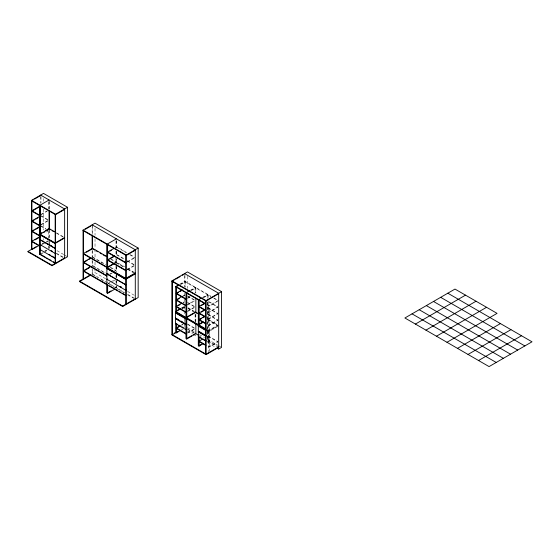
<?xml version="1.0" encoding="UTF-8"?>
<svg xmlns="http://www.w3.org/2000/svg" width="560" height="560" viewBox="0 0 560 560"><rect width="100%" height="100%" fill="white"/><g stroke="black" fill="none" stroke-linecap="round" stroke-linejoin="round"><path stroke-width="0.42" stroke-dasharray="2.8 2.1" d="M41.09 214.305L47.152 210.805M41.09 214.746L47.152 211.246M41.09 224.462L48.664 220.087M41.09 224.903L48.664 220.528M46.396 231.994L47.908 231.119M42.07 243.719L43.512 242.886M41.846 244.342L43.365 243.467M46.396 241.717L47.908 240.842M42.602 244.342L45.633 242.592M46.396 242.158L48.664 240.842M44.877 250.943L46.396 250.068M39.956 254.219L42.224 252.91M45.255 251.16L46.774 250.285M41.846 253.568L43.365 252.693M44.121 252.252L47.152 250.502M115.206 247.667L116.725 246.799L126.574 252.483M105.623 278.747L95.025 272.629L92.141 274.295L92.141 268.653M114.45 262.689L115.969 261.814L111.426 259.196M114.45 263.123L116.347 262.031L124.677 266.84M114.891 263.312L116.725 262.248L116.725 258.748M127.33 261.667L134.148 257.733M127.33 262.108L134.148 258.167M109.907 273.938L111.419 273.063M109.907 274.379L112.182 273.063M127.33 269.395L134.148 265.461M127.33 269.829L134.148 265.895M108.388 283.395L109.907 282.52M110.663 282.079L114.45 279.895M108.388 283.829L109.907 282.954M112.938 281.204L115.206 279.895M114.45 288.484L115.969 287.609L115.969 285.88M179.648 284.284L184.954 281.218L210.938 296.226M180.404 284.284L184.954 281.659L210.938 296.66M180.782 284.501L185.332 281.876L185.332 287.084M190.169 290.353L195.475 287.294L195.475 292.936M190.925 290.353L195.475 287.735M191.303 290.577L195.853 287.952L195.853 293.16M183.057 295.869L184.569 294.994M183.057 296.31L184.569 295.435M187.516 298.011L190.547 296.261M187.516 298.445L190.547 296.695M183.057 302.435L184.569 301.56M183.057 302.869L184.569 301.994M181.16 308.147L184.219 306.376M186.004 305.445L194.334 300.636M182.035 308.077L184.954 306.397M187.516 305.011L194.334 301.07M181.923 308.581L184.954 306.831M182.301 308.798L184.569 307.489M202.104 297.682L207.781 294.399L207.781 298.312M203.238 297.465L207.781 294.84M203.616 297.682L208.166 295.057L208.166 300.265M187.516 311.136L194.334 307.195M187.516 311.57L194.334 307.636M217.546 301.35L209.216 306.166L206.962 304.864M181.545 324.884L183.057 324.009M181.545 325.325L183.057 324.45M181.545 329.847L183.057 328.972M187.516 332.71L194.334 328.776M187.516 333.151L194.334 329.21M213.885 297.927L218.309 300.475L208.838 305.942L208.838 330.246L217.931 324.996M207.333 329.812L208.838 330.68L218.309 325.213L207.403 318.92L207.403 301.567M208.838 331.121L217.931 325.871M217.581 326.508L208.838 331.555L207.333 330.687M208.754 332.164L209.132 331.947L209.132 337.295L208.754 337.512L208.754 332.164L207.263 331.303M207.263 337.064L209.132 337.708L209.132 342.566L207.263 341.922M213.794 298.312L218.309 300.916M130.361 254.667L134.148 256.858M116.725 247.233L126.574 252.917M129.605 254.667L134.904 257.733M208.166 301.616L217.931 307.258L208.838 312.508L207.333 311.64M206.962 304.423L209.216 305.725L209.216 330.463L208.838 330.246M116.725 254.52L124.299 258.895M127.33 260.645L134.148 264.586M116.725 254.961L124.299 259.336M127.33 261.086L134.904 265.461M187.586 295.862L194.341 299.761M208.166 307.741L217.931 313.383L208.838 318.626L207.333 317.765M187.586 296.296L194.341 300.202M208.166 308.182L217.931 313.817L208.838 319.067L207.333 318.199M207.333 311.199L208.838 312.067L217.931 306.817L208.166 301.182L208.166 319.361M41.006 215.67L47.971 219.688M41.006 216.104L47.971 220.122M187.586 302.421L194.341 306.327M208.166 314.307L217.931 319.942L208.838 325.192L207.333 324.324M187.586 302.862L194.341 306.761M208.166 314.741L217.931 320.376L208.838 325.626L207.333 324.758M127.708 268.59L135.289 272.965M110.67 259.196L115.969 262.248M116.347 262.472L124.677 267.281M127.708 269.031L134.526 272.965M116.347 262.906L124.677 267.715M127.708 269.465L133.014 272.531M187.957 307.692L194.719 311.598M187.957 308.133L193.97 311.598M207.781 319.578L217.553 325.22M187.957 308.567L193.221 311.605M218.309 326.088L207.403 319.795L207.403 340.403L218.687 346.913M56.469 232.799L63.154 236.656M56.469 233.24L64.638 237.951M41.006 225.827L45.878 228.641M41.006 226.261L45.878 229.075M92.526 256.907L105.378 264.327M110.67 267.386L115.969 270.438M92.526 257.341L105.378 264.768M109.914 267.386L115.969 270.879M207.333 330.253L209.216 331.338L209.216 351.085M206.892 330.652L209.132 331.947M92.526 265.482L105.378 272.902M93.282 266.357L105.378 273.343M187.586 324.002L194.341 327.901M208.166 335.881L217.931 341.523L208.838 346.766L207.333 345.905M187.586 324.436L194.341 328.342M208.166 336.322L217.931 341.957L208.838 347.207L207.333 346.339M206.892 336L209.132 337.295M206.892 336.413L209.132 337.708M57.015 250.684L63.77 254.583M64.519 255.017L66.773 256.319M127.575 291.417L134.386 295.351M187.453 327.691L194.873 331.975M199.318 334.544L204.512 337.54M207.48 339.255L217.861 345.247M218.603 345.674L220.829 346.962M56.385 253.211L63.14 257.11M92.141 273.854L105.77 281.722M106.526 282.156L124.691 292.649M127.715 294.392L134.526 298.326M184.569 327.222L184.954 327.439M187.537 328.93L194.957 333.214M199.402 335.783L200.886 336.637M56.385 253.652L63.14 257.551M92.904 274.729L97.44 277.354M101.227 279.538L105.77 282.163M108.794 283.906L123.935 292.649M127.715 294.833L133.77 298.326M187.537 329.371L194.215 333.221M207.564 340.928L217.203 346.493M206.892 341.271L209.132 342.566M187.537 331.072L192.731 334.068M193.473 334.495L197.176 336.637M207.564 342.629L215.719 347.34M208.838 330.68L208.838 351.729M208.754 337.925L208.754 342.783M208.166 320.236L208.166 340.837M207.781 301.784L207.781 340.62M207.403 294.623L207.403 298.095M195.853 313.985L195.853 321.713M195.475 314.622L195.475 322.35M195.097 287.511L195.097 292.719M195.097 314.405L195.097 321.272M187.453 276.283L187.453 288.484M184.954 275.114L184.954 287.322M184.569 275.772L184.569 286.657M184.569 293.209L184.569 303.219M184.569 306.292L184.569 310.184M184.569 311.059L184.569 315.882M184.569 318.899L184.569 327.656M116.725 240.38L116.725 247.38M116.725 250.88L116.725 255.255M116.725 266.56L116.725 271.719M116.725 275.156L116.725 279.454M116.725 280.315L116.725 285.467M116.725 286.328L116.725 288.05M116.347 241.017L116.347 248.038M116.347 251.419L116.347 255.906M116.347 259.224L116.347 263.557M116.347 266.343L116.347 271.502M116.347 274.827L116.347 280.028M116.347 280.896L116.347 287.826M115.969 240.8L115.969 247.737M115.969 251.202L115.969 254.674M115.969 258.139L115.969 265.076M115.969 265.937L115.969 271.138M115.969 275.478L115.969 277.207M115.969 280.679L115.969 282.408M95.025 228.361L95.025 235.305M95.025 238.777L95.025 248.325M95.025 249.193L95.025 258.741M95.025 262.213L95.025 267.421M95.025 268.289L95.025 272.629M92.526 226.401L92.526 234.199M92.526 250.67L92.526 257.607M92.526 261.072L92.526 266.273M92.526 269.738L92.526 274.078M92.141 224.819L92.141 233.982M92.141 250.453L92.141 256.935M92.141 259.987L92.141 267.792M49.42 201.502L49.42 209.16M49.42 230.041L49.42 237.874M49.42 241.36L49.42 245.707M49.42 246.582L49.42 248.325M49.042 201.285L49.042 209.097M49.042 229.901L49.042 237.706M49.042 241.136L49.042 248.108M48.664 201.943L48.664 208.88M48.664 231.42L48.664 238.35M48.664 246.155L48.664 248.752M43.512 198.618L43.512 201.222M43.512 209.034L43.512 229.866M43.512 238.546L43.512 240.282M41.006 196.658L41.006 202.727M40.628 196.441L40.628 203.371"/><path stroke-width="0.84" d="M38.731 245.644L31.913 249.578L31.535 249.361L31.535 200.382L43.512 193.41L67.522 207.277L67.522 256.753L52.01 265.706L28 251.839L28 251.405L33.201 248.402M33.054 199.948L31.535 200.823L55.545 214.683L64.638 209.433M34.566 199.073L39.872 196.007M49.042 199.997L39.956 205.24L39.956 254.219M40.25 205.947L31.913 210.756L39.578 215.18M40.25 206.388L31.913 211.197L39.578 215.621M40.25 216.104L31.913 220.913L39.578 225.337M32.669 220.913L34.188 220.045M35.7 219.17L37.975 217.854M55.167 214.466L55.167 242.543L55.545 242.767L55.545 214.249L67.522 207.277M40.25 226.261L31.913 231.077L39.578 235.494M32.669 231.077L34.188 230.202M35.7 229.327L40.25 226.702M41.762 232.722L39.578 233.982L55.545 243.201L55.545 263.228M45.255 230.699L48.314 228.935M39.956 233.765L40.334 233.982L49.42 228.732L49.42 210.861M40.334 234.416L41.846 233.541M43.365 232.666L44.877 231.791M47.152 230.482L48.664 229.607M40.25 236.418L31.913 241.234L39.578 245.651M34.944 239.918L40.25 236.859M39.998 239.183L39.62 239.498L55.167 248.479L55.545 248.255M39.998 244.139L39.62 244.356L55.167 253.435L55.545 253.12M39.62 244.454L41.475 245.091M33.81 248.052L36.169 246.687M39.998 249.095L39.62 249.312L55.167 258.391L55.545 258.174M39.62 249.41L39.998 249.193M64.638 237.517L55.167 242.984L55.167 263.249L55.545 263.032M64.638 237.951L55.167 243.418L39.578 234.416M55.545 243.299L55.167 243.516L39.62 234.542L39.998 234.318L39.998 254.051L45.178 257.047M39.578 205.464L39.62 254.268L39.998 254.051M91.007 274.953L83.433 279.321L83.055 279.104L83.055 230.125L92.141 224.875L92.141 225.316M85.323 229.25L90.629 226.191M55.545 248.157L55.167 248.381L39.62 239.4M55.167 258.293L55.545 258.076M28 251.405L52.01 265.265L64.638 257.978M86.464 252.217L91.763 249.151M116.347 238.847L107.254 244.097L107.254 267.281L107.632 267.498L114.45 263.564M91.007 257.782L83.433 262.157L106.876 275.688M87.22 260.407L83.433 262.591L106.876 276.129M88.732 259.532L90.251 258.657M113.694 248.542L107.632 252.042L125.818 262.542M109.907 251.167L111.419 250.292M91.007 266.357L83.433 270.732L106.876 284.27M84.189 270.732L89.495 267.673M114.45 255.836L107.632 259.77L125.818 270.27M109.151 259.336L107.632 260.211L125.818 270.704M110.663 258.461L113.694 256.711M83.055 230.125L126.196 255.031L135.289 249.781L92.141 224.819L95.025 223.153L138.166 248.059L138.166 297.535L122.661 306.495L79.52 281.582L79.52 281.148L89.873 275.17M79.52 281.582L83.23 279.44M138.166 248.059L135.289 249.725L135.289 299.201M135.289 250.222L126.196 255.472L83.055 230.566M106.876 267.498L114.163 263.291M107.296 268.275L106.918 268.499L125.818 279.405L126.196 279.188M107.296 279.069L106.918 279.286L125.818 290.29L126.196 290.073M106.918 279.384L107.296 279.167M106.918 284.725L107.296 284.508M83.433 253.967L125.818 278.432L135.289 272.965M125.818 278.873L135.289 273.406M135.289 273.84L125.818 279.307L106.876 268.373M111.041 290.892L107.254 293.076L107.254 284.41M106.876 244.314L106.876 292.859L107.632 293.3L115.206 288.925M126.196 284.536L125.818 284.851L106.918 273.938L107.296 273.623L108.808 274.498M125.818 290.199L126.196 289.975M126.196 295.421L125.818 295.638L83.433 271.166M79.52 281.148L122.661 306.054L135.289 298.767M218.687 347.354L206.059 354.641L171.948 334.95L171.948 280.882L187.453 271.922L221.571 291.62L221.571 347.389L218.687 349.055L217.203 348.194M172.69 280.889L174.174 280.028M175.658 279.174L180.117 276.598M182.343 275.31L183.827 274.456M180.782 308.798L176.239 311.423L175.861 311.206L175.861 286.468L178.892 284.718M176.617 286.468L178.129 285.593M182.301 289.751L176.239 293.251L186.004 298.886M176.995 293.251L178.514 292.376M180.026 291.501L181.545 290.626M189.413 290.794L186.382 292.544L186.382 317.282M182.301 296.31L176.239 299.81L186.004 305.445M177.751 299.369L179.27 298.494M181.545 303.31L176.239 306.369L186.004 312.011M178.514 305.494L180.026 304.619M176.617 310.765L179.851 308.903M175.483 312.956L175.861 312.739L186.298 318.766L185.92 318.983L175.483 312.956L175.483 318.304L186.298 324.52L185.92 324.744L175.483 318.717L175.483 323.575L185.92 329.602L186.298 329.385M200.963 298.34L198.695 299.649L198.695 324.387M171.948 280.882L206.059 300.573L221.571 291.62M175.483 318.304L175.861 318.08M218.687 293.72L206.059 301.014L171.948 281.316M175.483 318.717L175.861 318.493M204.372 303.366L199.073 306.432L205.835 310.331M201.348 305.557L204.372 303.807M175.483 323.575L177.352 324.219M186.004 292.761L186.004 317.065L186.76 317.499L195.853 312.249L195.853 298.368M204.372 309.932L199.073 312.991L205.835 316.897M201.348 312.116L203.616 310.807M180.026 325.759L176.239 327.95L186.004 333.585M176.995 327.95L178.514 327.075M186.298 324.107L185.92 324.331L185.92 318.983M174.174 333.221L175.658 332.367M178.269 331.296L172.326 334.726L172.326 281.533M205.135 316.057L199.073 319.55L205.835 323.456M175.861 323.246L175.861 332.689L176.239 332.906L180.782 330.281M201.348 318.675L199.073 319.991L205.835 323.89M202.86 317.8L204.372 316.925M202.685 322.084L198.317 324.604L198.317 345.653L199.073 346.087L203.616 343.462M198.317 299.866L198.317 324.17L199.073 324.604L203.616 321.986M191.688 335.699L186.382 338.765L186.382 318.157M193.2 334.824L194.719 333.949M198.695 331.681L198.317 331.898L205.772 336.203M186.004 329.098L186.004 338.541L186.76 338.982L195.853 333.732L195.853 324.289M198.695 336.539L198.317 336.756L205.772 341.061M202.86 338.947L199.073 341.131L205.835 345.037M201.726 344.12L198.695 345.87L198.695 336.427M218.687 346.913L206.059 354.207L171.948 334.509M415.415 324.065L465.5 295.148M425.936 330.141L476.021 301.224M436.457 336.217L486.542 307.3M446.978 342.286L497.063 313.369L454.979 289.072L404.887 317.989L489.069 366.59L532 341.803L447.818 293.202M457.499 348.362L500.43 323.575M468.027 354.438L510.958 329.651M478.548 360.514L521.479 335.727M440.664 297.332L524.846 345.933M433.51 301.462L517.692 350.063M426.356 305.599L510.531 354.193M419.202 309.729L503.377 358.33M412.048 313.859L496.223 362.46M40.628 195.076L64.638 208.999M31.535 200.382L55.545 214.249M175.861 286.468L205.534 303.597M175.861 286.902L205.534 304.038M107.632 252.483L125.818 262.976M176.239 293.685L186.004 299.32M199.073 306.866L205.835 310.772M106.89 256.571L92.526 248.276L83.433 253.526L106.876 267.064M93.282 249.151L94.794 250.026M96.306 250.901L97.818 251.769M100.086 253.085L101.598 253.953M103.11 254.828L105.378 256.137M176.239 300.244L186.004 305.886M199.073 313.432L205.835 317.331M198.373 313.705L195.475 312.032L186.004 317.499L186.004 318.374M195.475 312.466L196.924 313.306M49.042 228.515L55.727 232.372M49.042 228.949L50.533 229.81M52.017 230.664L53.501 231.525M31.913 221.354L39.578 225.778M176.239 306.81L186.004 312.445M106.876 267.939L126.196 279.09L126.196 304.01L125.818 303.793L125.818 278.432M205.828 328.944L175.483 311.423L175.483 312.298L205.828 329.819M175.483 311.864L205.828 329.385M206.15 330.225L198.695 325.92L198.317 326.137L205.772 330.442M107.296 273.721L108.808 274.596M106.918 273.84L125.818 284.753M31.913 231.511L39.578 235.935M46.662 243.124L48.139 243.978M49.623 244.839L51.842 246.12M177.352 318.941L178.843 319.802M181.076 321.097L182.567 321.958M184.058 322.819L185.549 323.68M206.15 335.573L198.695 331.268L198.317 331.485L206.15 335.986M120.148 286.489L121.66 287.357M120.148 286.58L121.66 287.455M195.475 333.515L198.66 335.356M51.107 250.551L52.584 251.503M178.843 325.08L180.334 325.941M181.825 326.802L183.316 327.663M200.186 337.4L201.677 338.261M203.168 339.122L206.15 340.844M109.564 285.817L114.1 288.435M115.612 289.31L117.88 290.619M119.392 291.494L120.904 292.369M122.416 293.237L124.684 294.546M31.913 241.668L39.578 246.092M48.881 254.324L50.365 255.178M51.842 256.032L54.068 257.313M176.239 328.384L186.004 334.026M199.073 341.572L205.835 345.471M46.662 257.901L48.139 258.755M49.623 259.609L51.107 260.463M53.326 261.751L54.81 262.605M39.578 254.002L40.334 254.443M39.62 254.268L55.167 263.249M218.687 349.055L218.687 293.286L184.569 273.588L184.569 274.029M206.059 300.573L206.059 354.641M205.681 300.79L205.681 353.983M199.073 300.307L199.073 324.604M199.073 336.644L199.073 346.087M186.76 293.202L186.76 317.499M186.76 318.374L186.76 338.982M185.92 324.744L185.92 329.602M176.239 287.126L176.239 311.423M176.239 323.463L176.239 332.906M126.196 255.031L126.196 278.215L125.818 277.998L125.818 255.255M122.661 306.054L122.661 306.495M107.632 244.755L107.632 267.498M107.632 284.704L107.632 293.3M92.526 235.067L92.526 248.934M92.141 235.718L92.141 249.123M83.433 230.783L83.433 279.321M64.638 208.936L64.638 258.412M52.01 265.265L52.01 265.706M49.042 210.644L49.042 229.04M40.334 205.898L40.334 233.982M31.913 201.04L31.913 249.578"/></g></svg>
